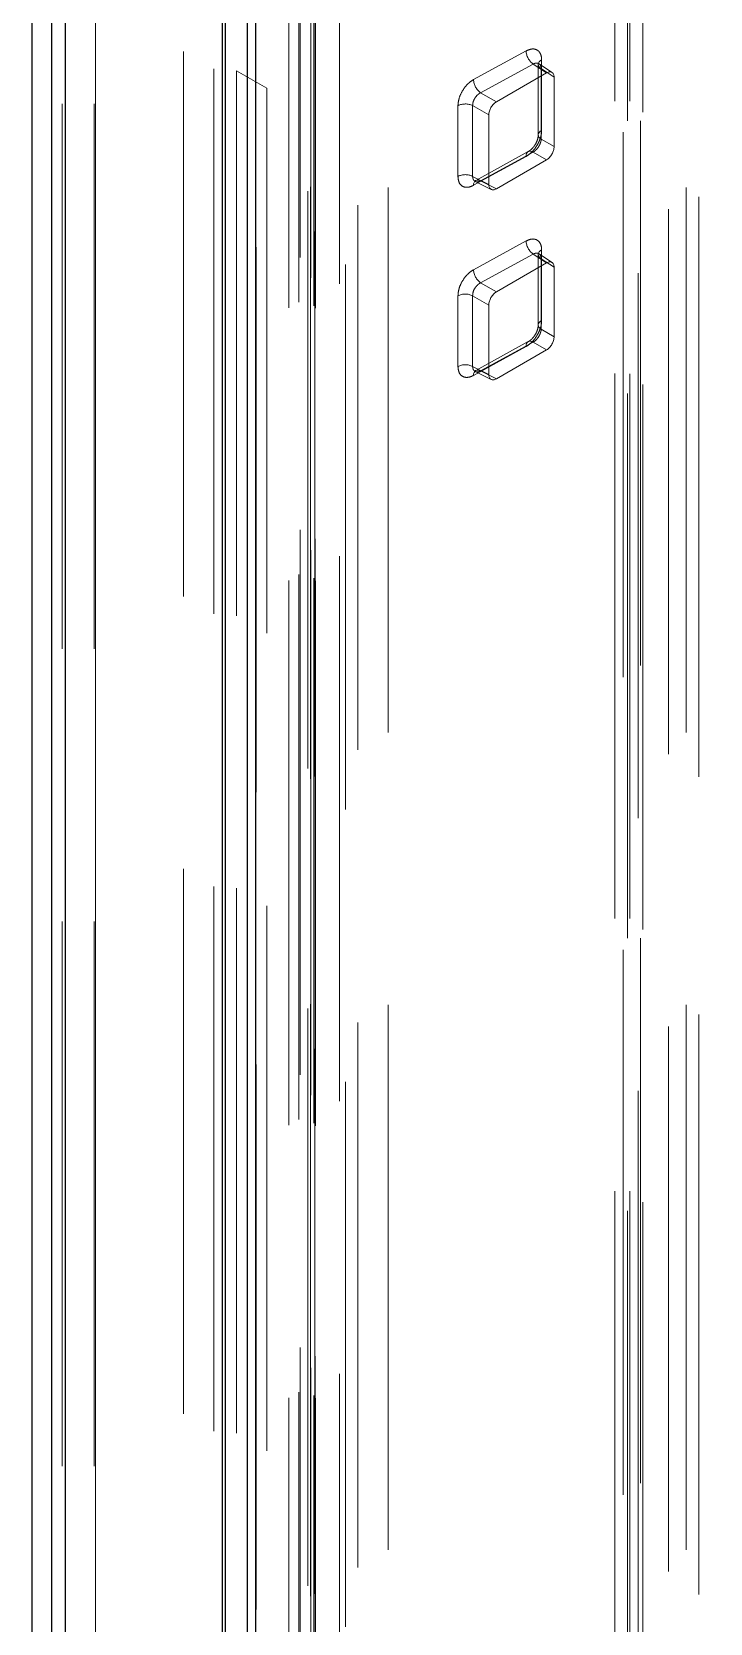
# Model space of a CAD drawing. Header units: millimetres. Extents: x 108 to 5832, y 144 to 4056.
# Drawn here: x 4050.6 to 4082.3, y 3357.9 to 3432.1 of the extents above; entities that cross this region are included whole.
import ezdxf

# ---------------------------------------------------------------- set-up
doc = ezdxf.new("R2010")
doc.units = ezdxf.units.MM
doc.header["$LTSCALE"] = 20
doc.linetypes.add('HIDDEN', pattern=[1.905, 1.27, -0.635])

msp = doc.modelspace()

# ---------------------------------------------------------------- linework, layer by layer
at = {"color": 1, "linetype": 'HIDDEN', "lineweight": 18}
for p, q in [((4081.752, 3170.379), (4081.752, 3692.965)), ((4081.166, 3691.523), (4081.166, 3169.562)), ((4081.752, 3168.746), (4081.752, 3691.332)), ((4080.337, 3690.515), (4080.337, 3171.195)), ((4078.923, 3611.324), (4078.923, 3170.379)), ((4057.71, 3583.564), (4057.71, 3088.74)), ((4059.124, 3582.747), (4059.124, 3087.924)), ((4052.195, 3582.013), (4052.195, 3083.923)), ((4052.053, 3581.115), (4052.053, 3082.217)), ((4053.55, 3581.115), (4053.55, 3083.025)), ((4053.609, 3083.107), (4053.609, 3581.197)), ((4053.609, 3581.033), (4053.609, 3082.943)), ((4077.839, 3276.447), (4077.839, 3466.211)), ((4078.537, 3276.442), (4078.537, 3466.206)), ((4078.216, 3465.494), (4078.216, 3275.565)), ((4079.035, 3466.035), (4079.035, 3276.038)), ((4079.135, 3275.933), (4079.135, 3465.697)), ((4078.428, 3275.525), (4078.428, 3465.289)), ((4063.155, 3269.157), (4063.155, 3463.493)), ((4063.511, 3462.754), (4063.511, 3268.417)), ((4063.645, 3462.951), (4063.645, 3268.614)), ((4063.657, 3268.213), (4063.657, 3462.55)), ((4063.862, 3268.748), (4063.862, 3463.085)), ((4067.256, 3462.922), (4067.256, 3266.952)), ((4065.842, 3462.105), (4065.842, 3266.136)), ((4059.653, 3266.911), (4059.653, 3461.248)), ((4063.097, 3267.076), (4063.097, 3461.249)), ((4063.513, 3461.245), (4063.513, 3267.072)), ((4063.791, 3266.911), (4063.791, 3461.085)), ((4063.879, 3266.789), (4063.879, 3460.962)), ((4062.624, 3266.809), (4062.624, 3460.738)), ((4063.644, 3460.762), (4063.644, 3266.586)), ((4063.835, 3460.872), (4063.835, 3266.699)), ((4061.106, 3460.138), (4061.106, 3266.004)), ((4065.276, 3459.329), (4065.276, 3269.565)), ((4064.993, 3267.932), (4064.993, 3457.86)), ((4088.893, 3446.833), (4060.185, 3430.26)), ((4090.308, 3446.016), (4061.599, 3429.443)), ((4073.694, 3431.188), (4071.242, 3429.847)), ((4074.026, 3430.577), (4071.574, 3429.236)), ((4074.65, 3430.165), (4074.026, 3430.577)), ((4074.263, 3430.559), (4074.263, 3427.272)), ((4074.908, 3430.185), (4074.268, 3430.608)), ((4074.419, 3427.481), (4074.419, 3430.768)), ((4061.599, 3429.443), (4060.185, 3430.26)), ((4060.185, 3430.26), (4060.185, 3307.778)), ((4074.65, 3430.165), (4072.307, 3428.813)), ((4075.003, 3429.961), (4074.397, 3430.362)), ((4074.397, 3427.075), (4074.397, 3430.362)), ((4075.003, 3426.725), (4075.003, 3429.961)), ((4061.599, 3429.443), (4061.599, 3306.962)), ((4072.307, 3428.813), (4071.574, 3429.236)), ((4070.516, 3428.634), (4070.516, 3425.339)), ((4071.954, 3428.201), (4071.201, 3428.636)), ((4071.201, 3428.636), (4071.201, 3425.341)), ((4071.954, 3428.201), (4071.954, 3424.965)), ((4075.003, 3426.725), (4074.397, 3427.075)), ((4071.242, 3424.922), (4073.694, 3426.268)), ((4073.798, 3426.497), (4071.346, 3425.151)), ((4071.574, 3425.127), (4074.026, 3426.473)), ((4072.307, 3424.761), (4074.65, 3426.113)), ((4074.65, 3426.113), (4074.026, 3426.473)), ((4071.954, 3424.965), (4071.201, 3425.341)), ((4071.201, 3425.341), (4071.226, 3425.2)), ((4071.292, 3425.118), (4072.066, 3424.732)), ((4071.574, 3425.127), (4072.307, 3424.761)), ((4073.694, 3422.328), (4071.242, 3420.987)), ((4074.026, 3421.718), (4071.574, 3420.377)), ((4074.65, 3421.306), (4074.026, 3421.718)), ((4074.263, 3421.699), (4074.263, 3418.413)), ((4074.908, 3421.325), (4074.268, 3421.748)), ((4074.419, 3418.622), (4074.419, 3421.908)), ((4074.65, 3421.306), (4072.307, 3419.954)), ((4075.003, 3421.102), (4074.397, 3421.502)), ((4074.397, 3418.216), (4074.397, 3421.502)), ((4075.003, 3417.866), (4075.003, 3421.102)), ((4072.307, 3419.954), (4071.574, 3420.377)), ((4070.516, 3419.774), (4070.516, 3416.48)), ((4071.201, 3419.776), (4071.954, 3419.342)), ((4071.201, 3419.776), (4071.201, 3416.482)), ((4071.954, 3419.342), (4071.954, 3416.106)), ((4075.003, 3417.866), (4074.397, 3418.216)), ((4071.242, 3416.062), (4073.694, 3417.408)), ((4073.798, 3417.637), (4071.346, 3416.291)), ((4071.574, 3416.268), (4074.026, 3417.614)), ((4072.307, 3415.902), (4074.65, 3417.254)), ((4074.65, 3417.254), (4074.026, 3417.614)), ((4071.954, 3416.106), (4071.201, 3416.482)), ((4071.201, 3416.482), (4071.226, 3416.341)), ((4071.292, 3416.259), (4072.066, 3415.872)), ((4072.307, 3415.902), (4071.574, 3416.268))]:
    msp.add_line(p, q, dxfattribs=at)
at = {"color": 7, "linetype": 'Continuous', "lineweight": 25}
for p, q in [((4050.639, 3593.363), (4050.639, 3074.043)), ((4051.55, 3581.115), (4051.55, 3083.025)), ((4052.195, 3580.217), (4052.195, 3082.127)), ((4059.525, 3461.055), (4059.525, 3266.718)), ((4059.671, 3266.514), (4059.671, 3460.851)), ((4060.689, 3460.182), (4060.689, 3266.008)), ((4061.069, 3459.84), (4061.069, 3265.911))]:
    msp.add_line(p, q, dxfattribs=at)
at = {"color": 1, "linetype": 'HIDDEN', "lineweight": 18, "flags": 128}
for points in [[(4074.419, 3430.768), (4074.355, 3430.725), (4074.307, 3430.676), (4074.276, 3430.623), (4074.263, 3430.567), (4074.27, 3430.511), (4074.295, 3430.457), (4074.338, 3430.406), (4074.397, 3430.362)], [(4074.419, 3427.481), (4074.355, 3427.439), (4074.307, 3427.39), (4074.276, 3427.337), (4074.263, 3427.281), (4074.27, 3427.225), (4074.295, 3427.17), (4074.338, 3427.12), (4074.397, 3427.075)], [(4073.694, 3426.268), (4073.701, 3426.342), (4073.719, 3426.405), (4073.75, 3426.456), (4073.791, 3426.492), (4073.841, 3426.513), (4073.898, 3426.516), (4073.961, 3426.503), (4074.026, 3426.473)], [(4071.574, 3425.127), (4071.508, 3425.157), (4071.446, 3425.17), (4071.388, 3425.167), (4071.338, 3425.146), (4071.297, 3425.11), (4071.267, 3425.059), (4071.248, 3424.996), (4071.242, 3424.922)], [(4074.419, 3421.908), (4074.355, 3421.866), (4074.307, 3421.817), (4074.276, 3421.764), (4074.263, 3421.708), (4074.27, 3421.652), (4074.295, 3421.597), (4074.338, 3421.547), (4074.397, 3421.502)], [(4074.419, 3418.622), (4074.355, 3418.579), (4074.307, 3418.53), (4074.276, 3418.477), (4074.263, 3418.421), (4074.27, 3418.365), (4074.295, 3418.311), (4074.338, 3418.26), (4074.397, 3418.216)], [(4073.694, 3417.408), (4073.701, 3417.482), (4073.719, 3417.546), (4073.75, 3417.597), (4073.791, 3417.633), (4073.841, 3417.653), (4073.898, 3417.657), (4073.961, 3417.644), (4074.026, 3417.614)], [(4071.242, 3416.062), (4071.248, 3416.136), (4071.267, 3416.2), (4071.297, 3416.251), (4071.338, 3416.287), (4071.388, 3416.307), (4071.446, 3416.311), (4071.508, 3416.298), (4071.574, 3416.268)]]:
    msp.add_lwpolyline(points, dxfattribs=at)
at = {"color": 1, "linetype": 'HIDDEN', "lineweight": 18}
for centre, radius, start, end in [((4074.484, 3431.222), 0.79, 182.45671, 234.61277), ((4072.031, 3429.881), 0.79, 182.45629, 234.61319), ((4070.86, 3427.939), 0.775, 63.92687, 116.36204), ((4070.86, 3424.644), 0.775, 63.92687, 116.36204), ((4074.484, 3422.362), 0.79, 182.46487, 234.61228), ((4072.032, 3421.021), 0.791, 182.47416, 234.59533), ((4070.86, 3419.079), 0.775, 63.92687, 116.36204), ((4070.86, 3415.785), 0.775, 63.92687, 116.36204)]:
    msp.add_arc(centre, radius, start, end, dxfattribs=at)
for centre, major_axis, ratio, start_param, end_param in [((4074.649, 3429.757), (0.25, 0.434), 0.576679, 5.498315, 7.067893), ((4072.308, 3428.405), (0.25, 0.433), 0.578085, 0.785926, 2.355504), ((4074.649, 3426.522), (0.25, 0.433), 0.578085, 3.927518, 5.497097), ((4072.308, 3425.17), (0.25, 0.434), 0.576679, 2.356722, 3.926301), ((4074.649, 3420.897), (0.25, 0.434), 0.576679, 5.498315, 7.067893), ((4072.308, 3419.545), (0.25, 0.433), 0.578085, 0.785926, 2.355504), ((4074.649, 3417.662), (0.25, 0.433), 0.578085, 3.927518, 5.497097), ((4072.308, 3416.31), (0.25, 0.434), 0.576679, 2.356722, 3.926301)]:
    msp.add_ellipse(centre, major_axis=major_axis, ratio=ratio, start_param=start_param, end_param=end_param, dxfattribs=at)
for points, knots in [([(4074.419, 3430.768), (4074.416, 3430.825), (4074.409, 3430.939), (4074.358, 3431.075), (4074.281, 3431.181), (4074.153, 3431.268), (4073.956, 3431.3), (4073.779, 3431.224), (4073.694, 3431.188)], [0, 0, 0, 0, 0.138029, 0.276005, 0.405204, 0.535132, 0.775958, 1, 1, 1, 1]), ([(4074.397, 3430.362), (4074.395, 3430.392), (4074.39, 3430.451), (4074.361, 3430.522), (4074.32, 3430.574), (4074.254, 3430.618), (4074.154, 3430.634), (4074.068, 3430.596), (4074.026, 3430.577)], [0, 0, 0, 0, 0.143229, 0.281343, 0.414339, 0.542169, 0.781219, 1, 1, 1, 1]), ([(4071.242, 3429.847), (4071.192, 3429.816), (4071.092, 3429.755), (4070.905, 3429.583), (4070.705, 3429.317), (4070.547, 3428.958), (4070.526, 3428.741), (4070.516, 3428.634)], [0, 0, 0, 0, 0.131816, 0.263381, 0.517284, 0.762534, 1, 1, 1, 1]), ([(4071.574, 3429.236), (4071.547, 3429.222), (4071.494, 3429.193), (4071.399, 3429.112), (4071.298, 3428.986), (4071.214, 3428.808), (4071.205, 3428.693), (4071.201, 3428.636)], [0, 0, 0, 0, 0.135503, 0.26438, 0.501269, 0.748438, 1, 1, 1, 1]), ([(4073.694, 3426.268), (4073.78, 3426.325), (4073.957, 3426.443), (4074.155, 3426.692), (4074.282, 3426.92), (4074.358, 3427.108), (4074.409, 3427.3), (4074.416, 3427.421), (4074.419, 3427.481)], [0, 0, 0, 0, 0.225292, 0.46661, 0.595586, 0.725171, 0.862144, 1, 1, 1, 1]), ([(4074.263, 3427.276), (4074.256, 3427.205), (4074.242, 3427.061), (4074.151, 3426.865), (4074.056, 3426.725), (4073.974, 3426.63), (4073.885, 3426.55), (4073.824, 3426.513), (4073.793, 3426.494)], [0, 0, 0, 0, 0.248254, 0.497601, 0.62324, 0.748871, 0.874484, 1, 1, 1, 1]), ([(4074.026, 3426.473), (4074.068, 3426.501), (4074.154, 3426.559), (4074.254, 3426.679), (4074.32, 3426.792), (4074.361, 3426.886), (4074.39, 3426.983), (4074.395, 3427.044), (4074.397, 3427.075)], [0, 0, 0, 0, 0.218711, 0.457759, 0.58557, 0.718547, 0.856641, 1, 1, 1, 1]), ([(4070.516, 3425.339), (4070.526, 3425.243), (4070.546, 3425.047), (4070.706, 3424.863), (4070.905, 3424.817), (4071.093, 3424.85), (4071.192, 3424.898), (4071.242, 3424.922)], [0, 0, 0, 0, 0.237854, 0.483655, 0.737218, 0.868138, 1, 1, 1, 1]), ([(4071.226, 3425.2), (4071.249, 3425.167), (4071.294, 3425.1), (4071.399, 3425.08), (4071.494, 3425.093), (4071.547, 3425.116), (4071.574, 3425.127)], [0, 0, 0, 0, 0.330213, 0.646761, 0.818904, 1, 1, 1, 1]), ([(4074.419, 3421.908), (4074.416, 3421.965), (4074.409, 3422.08), (4074.358, 3422.216), (4074.281, 3422.321), (4074.153, 3422.409), (4073.956, 3422.441), (4073.779, 3422.365), (4073.694, 3422.328)], [0, 0, 0, 0, 0.138102, 0.276075, 0.405272, 0.535141, 0.775962, 1, 1, 1, 1]), ([(4074.397, 3421.502), (4074.395, 3421.532), (4074.39, 3421.591), (4074.361, 3421.662), (4074.32, 3421.715), (4074.254, 3421.759), (4074.154, 3421.774), (4074.068, 3421.736), (4074.026, 3421.718)], [0, 0, 0, 0, 0.143371, 0.281475, 0.414463, 0.542173, 0.781207, 1, 1, 1, 1]), ([(4071.242, 3420.987), (4071.192, 3420.957), (4071.092, 3420.895), (4070.905, 3420.723), (4070.705, 3420.457), (4070.547, 3420.099), (4070.526, 3419.881), (4070.516, 3419.774)], [0, 0, 0, 0, 0.131809, 0.263344, 0.517234, 0.762471, 1, 1, 1, 1]), ([(4071.574, 3420.377), (4071.547, 3420.362), (4071.494, 3420.333), (4071.399, 3420.252), (4071.297, 3420.127), (4071.214, 3419.948), (4071.205, 3419.834), (4071.201, 3419.776)], [0, 0, 0, 0, 0.135473, 0.264336, 0.501198, 0.748466, 1, 1, 1, 1]), ([(4073.694, 3417.408), (4073.78, 3417.465), (4073.957, 3417.583), (4074.154, 3417.833), (4074.282, 3418.06), (4074.358, 3418.248), (4074.409, 3418.441), (4074.416, 3418.561), (4074.419, 3418.622)], [0, 0, 0, 0, 0.225307, 0.466641, 0.595569, 0.725228, 0.86221, 1, 1, 1, 1]), ([(4074.263, 3418.416), (4074.256, 3418.345), (4074.242, 3418.201), (4074.151, 3418.005), (4074.056, 3417.865), (4073.974, 3417.771), (4073.885, 3417.691), (4073.824, 3417.653), (4073.794, 3417.635)], [0, 0, 0, 0, 0.248196, 0.497545, 0.623168, 0.748844, 0.874493, 1, 1, 1, 1]), ([(4074.026, 3417.614), (4074.068, 3417.642), (4074.154, 3417.699), (4074.254, 3417.82), (4074.32, 3417.933), (4074.361, 3418.026), (4074.39, 3418.124), (4074.395, 3418.185), (4074.397, 3418.216)], [0, 0, 0, 0, 0.21874, 0.457819, 0.585646, 0.718511, 0.856622, 1, 1, 1, 1]), ([(4070.516, 3416.48), (4070.526, 3416.384), (4070.546, 3416.188), (4070.706, 3416.004), (4070.905, 3415.957), (4071.093, 3415.99), (4071.192, 3416.038), (4071.242, 3416.062)], [0, 0, 0, 0, 0.237845, 0.483637, 0.737235, 0.868151, 1, 1, 1, 1]), ([(4071.226, 3416.341), (4071.249, 3416.307), (4071.294, 3416.241), (4071.399, 3416.221), (4071.494, 3416.234), (4071.547, 3416.256), (4071.574, 3416.268)], [0, 0, 0, 0, 0.3302, 0.646734, 0.818932, 1, 1, 1, 1])]:
    msp.add_open_spline(points, degree=3, knots=knots, dxfattribs=at)

doc.saveas('drawing.dxf')
